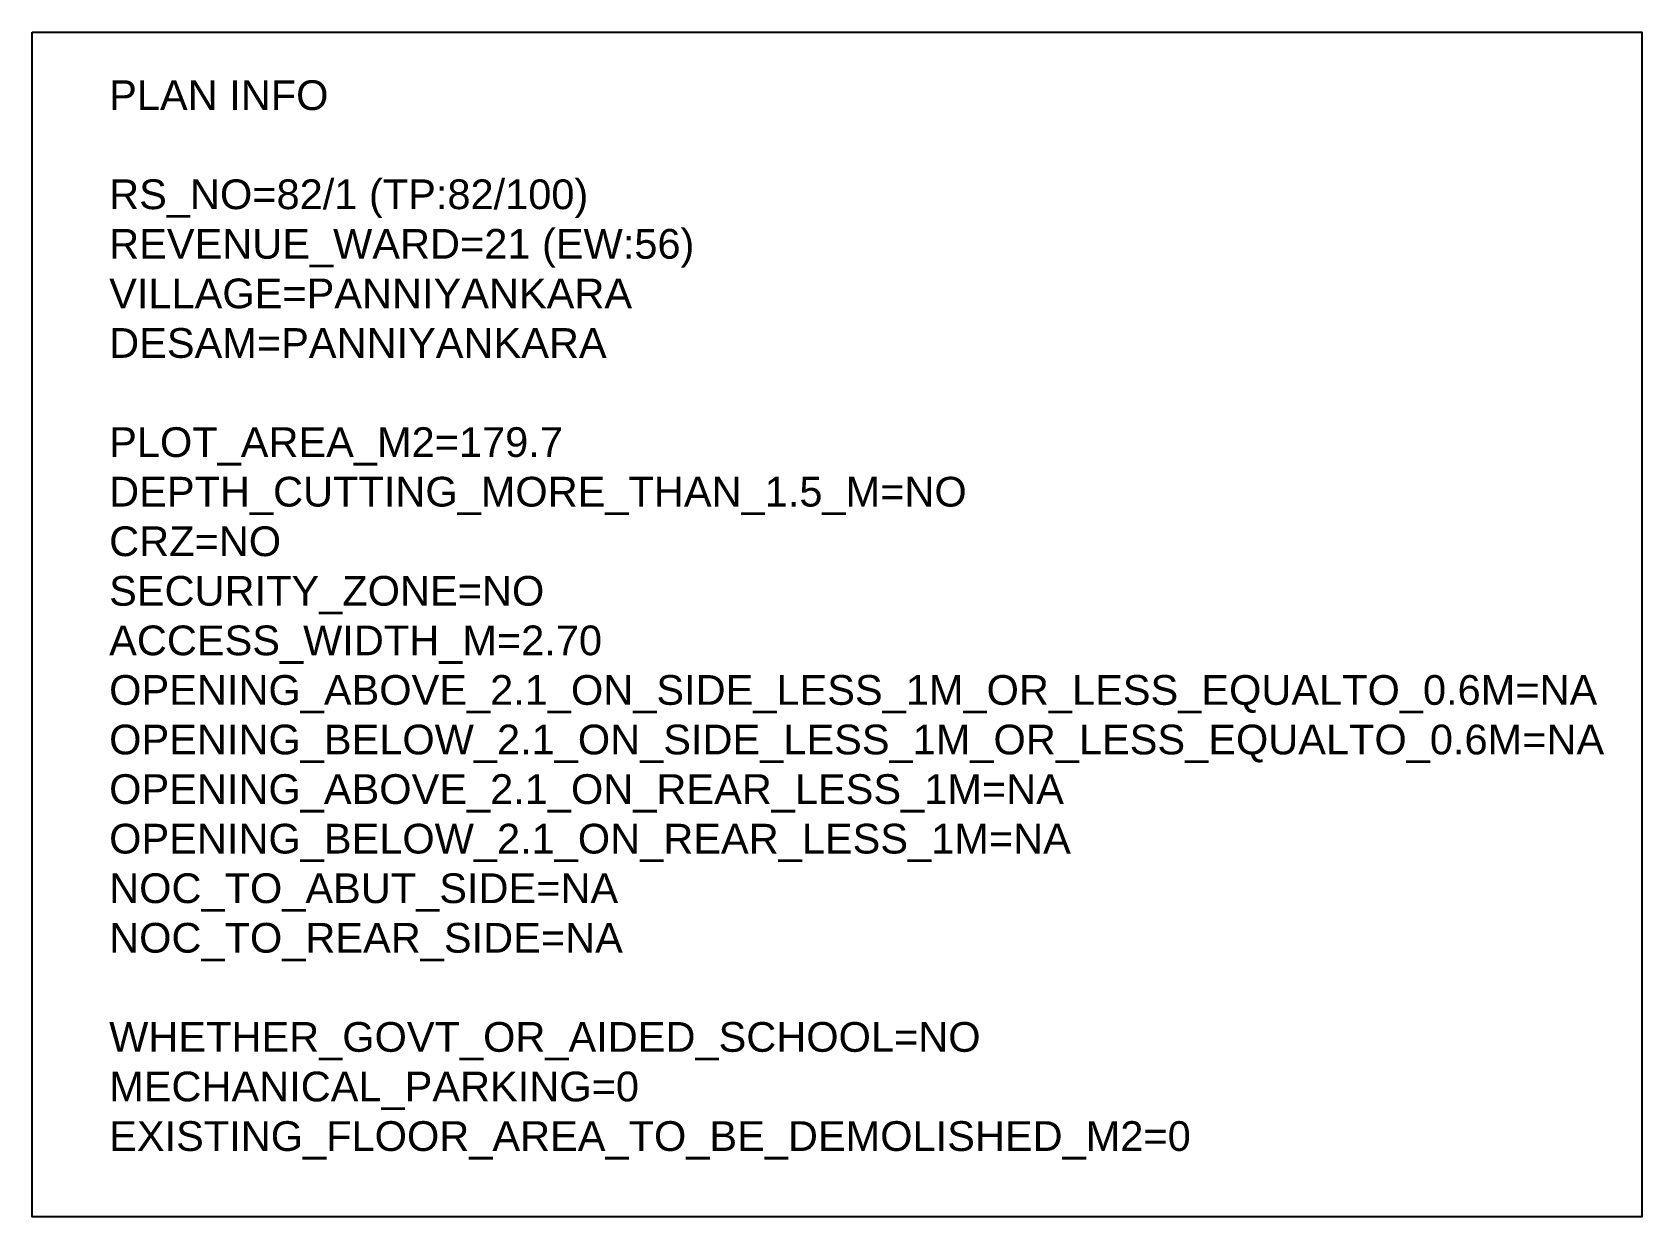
# Model space of a CAD drawing. Header units: metres. Extents: x -434 to -90, y -42 to 108.
# Drawn here: x -293.4 to -90.4, y -41.9 to 107.5 of the extents above; entities that cross this region are included whole.
import ezdxf

# ---------------------------------------------------------------- set-up
doc = ezdxf.new("R2010")
doc.units = ezdxf.units.M
doc.header["$MEASUREMENT"] = 0
doc.layers.add('PLAN_INFO', color=1, linetype='Continuous', plot=False)
doc.styles.get("Standard").update_dxf_attribs({"font": 'ARIAL.TTF'})

msp = doc.modelspace()

# ---------------------------------------------------------------- linework, layer by layer
msp.add_lwpolyline([(-293.38654, 107.50108), (-90.4309, 107.50108), (-90.4309, -41.89954), (-293.38654, -41.89954)], close=True)

# ---------------------------------------------------------------- texts
at = {"layer": 'PLAN_INFO', "insert": (-283.68191, 101.43644), "char_height": 3.75, "width": 299.5025823, "attachment_point": 1}
msp.add_mtext('\\A1;PLAN INFO\\P\\PRS_NO=82/1 (TP:82/100)\\PREVENUE_WARD=21 (EW:56)\\PVILLAGE=PANNIYANKARA\\PDESAM=PANNIYANKARA\\P\\PPLOT_AREA_M2=179.7\\PDEPTH_CUTTING_MORE_THAN_1.5_M=NO\\PCRZ=NO\\PSECURITY_ZONE=NO\\PACCESS_WIDTH_M=2.70\\POPENING_ABOVE_2.1_ON_SIDE_LESS_1M_OR_LESS_EQUALTO_0.6M=NA\\POPENING_BELOW_2.1_ON_SIDE_LESS_1M_OR_LESS_EQUALTO_0.6M=NA\\POPENING_ABOVE_2.1_ON_REAR_LESS_1M=NA\\POPENING_BELOW_2.1_ON_REAR_LESS_1M=NA\\PNOC_TO_ABUT_SIDE=NA\\PNOC_TO_REAR_SIDE=NA\\P\\PWHETHER_GOVT_OR_AIDED_SCHOOL=NO\\PMECHANICAL_PARKING=0\\PEXISTING_FLOOR_AREA_TO_BE_DEMOLISHED_M2=0', dxfattribs=at)

doc.saveas('drawing.dxf')
